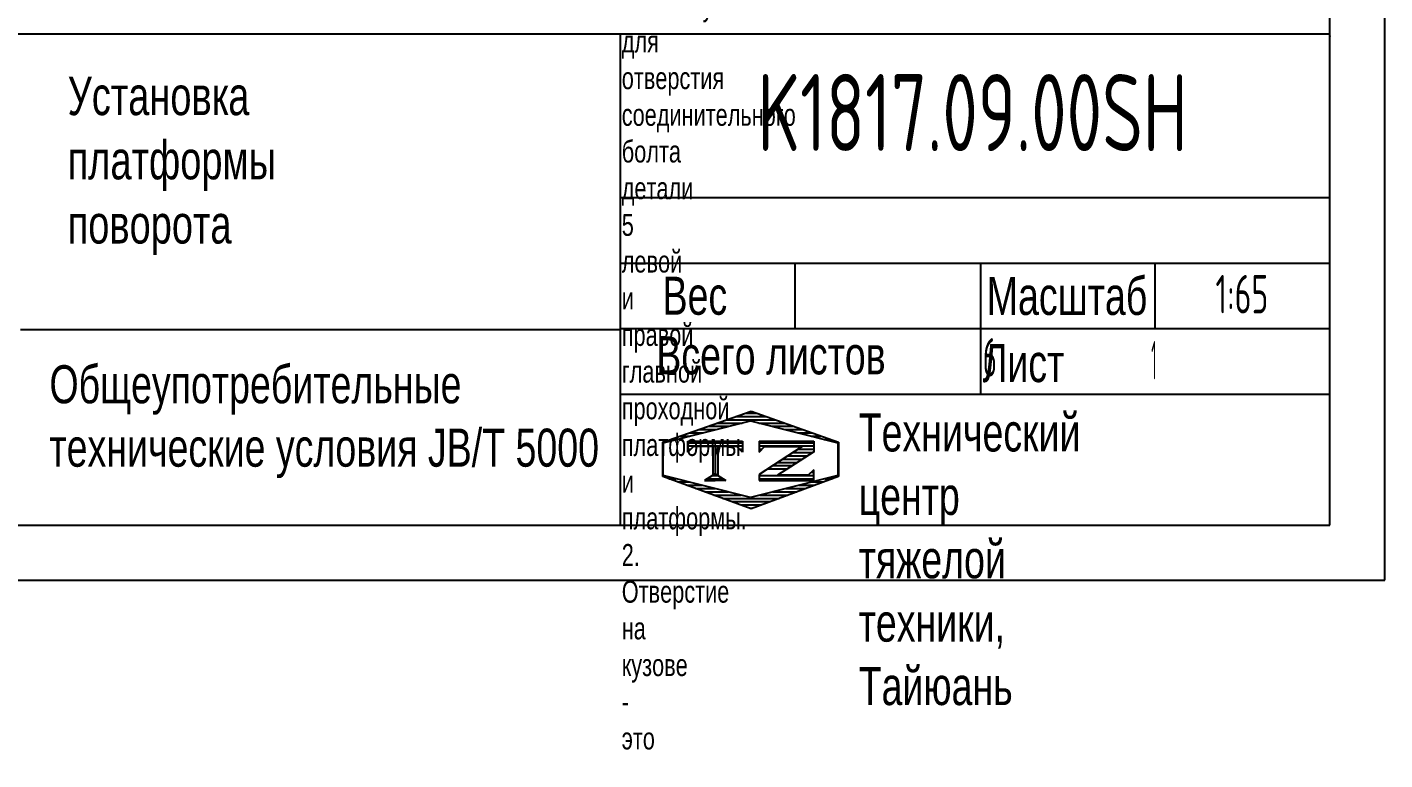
# Model space of a CAD drawing. Header units: millimetres. Extents: x 0 to 27300, y -12741 to 19305.
# Drawn here: x 19274 to 27300, y -1061 to 3267 of the extents above; entities that cross this region are included whole.
import ezdxf
from ezdxf.enums import TextEntityAlignment as Align

# ---------------------------------------------------------------- set-up
doc = ezdxf.new("R2010")
doc.units = ezdxf.units.MM
doc.header["$LTSCALE"] = 650
doc.linetypes.add('G', pattern=[2, 1.25, -0.25, 0.25, -0.25])
for name, color, linetype in [('01', 7, 'Continuous'), ('02', 1, 'Continuous'), ('05', 4, 'G'), ('11', 3, 'Continuous'), ('THICK', 7, 'Continuous')]:
    doc.layers.add(name, color=color, linetype=linetype)
doc.styles.get("Standard").update_dxf_attribs({"font": 'isocp', "width": 0.707, "bigfont": 'intecad.shx'})

# ---------------------------------------------------------------- blocks, each defined once
blk = doc.blocks.new('*U543')
at = {"layer": '01'}
for points in [[(415, 5), (415, 292)], [(25, 5), (415, 5)]]:
    blk.add_lwpolyline(points, dxfattribs=at)
at = {"layer": '02'}
for points in [[(420, 0), (420, 297)], [(0, 0), (420, 0)]]:
    blk.add_lwpolyline(points, dxfattribs=at)
blk = doc.blocks.new('*X547')
at = {"color": 0}
for p, q in [((127.06, 7.8), (132.06, 7.8)), ((127.06, 7.5), (132.06, 7.5)), ((127.06, 7.2), (127.32, 7.2)), ((129.23, 6.3), (131.04, 6.3)), ((129.7, 6.6), (131.51, 6.6)), ((130.16, 6.9), (131.98, 6.9)), ((130.62, 7.2), (132.06, 7.2)), ((127.84, 5.4), (129.64, 5.4)), ((128.3, 5.7), (130.1, 5.7)), ((128.77, 6), (130.57, 6))]:
    blk.add_line(p, q, dxfattribs=at)
blk = doc.blocks.new('*X548')
at = {"color": 0}
for p, q in [((131.84, 5.1), (132.06, 5.1)), ((127.06, 4.8), (132.06, 4.8)), ((127.06, 4.5), (132.06, 4.5))]:
    blk.add_line(p, q, dxfattribs=at)
blk = doc.blocks.new('*X546')
at = {"color": 0}
for p, q in [((122.34, 4.5), (123.72, 4.5)), ((122.82, 4.8), (123.24, 4.8))]:
    blk.add_line(p, q, dxfattribs=at)
blk = doc.blocks.new('*X545')
at = {"color": 0}
for p, q in [((120.53, 7.8), (125.53, 7.8)), ((120.53, 7.5), (125.53, 7.5)), ((120.53, 7.2), (120.79, 7.2)), ((125.27, 7.2), (125.53, 7.2))]:
    blk.add_line(p, q, dxfattribs=at)
blk = doc.blocks.new('*X544')
at = {"color": 0}
for p, q in [((124.97, 10.2), (127.67, 10.2)), ((125.83, 10.5), (126.82, 10.5)), ((121.52, 9), (123.12, 9)), ((122.38, 9.3), (124.32, 9.3)), ((123.24, 9.6), (125.52, 9.6)), ((124.1, 9.9), (128.52, 9.9)), ((127.02, 9.6), (129.37, 9.6)), ((128.22, 9.3), (130.22, 9.3)), ((129.42, 9), (131.07, 9)), ((118.22, 7.8), (118.32, 7.8)), ((118.22, 7.5), (118.27, 7.5)), ((118.94, 8.1), (119.52, 8.1)), ((119.8, 8.4), (120.72, 8.4)), ((120.66, 8.7), (121.92, 8.7)), ((130.62, 8.7), (131.92, 8.7)), ((131.82, 8.4), (132.77, 8.4)), ((133.02, 8.1), (133.62, 8.1)), ((134.22, 7.8), (134.32, 7.8)), ((134.27, 7.5), (134.32, 7.5)), ((118.22, 7.2), (118.27, 7.2)), ((118.22, 6.9), (118.27, 6.9)), ((118.22, 6.6), (118.27, 6.6)), ((118.22, 6.3), (118.27, 6.3)), ((134.27, 7.2), (134.32, 7.2)), ((134.27, 6.9), (134.32, 6.9)), ((134.27, 6.6), (134.32, 6.6)), ((134.27, 6.3), (134.32, 6.3)), ((118.22, 6), (118.27, 6)), ((118.22, 5.7), (118.27, 5.7)), ((118.22, 5.4), (118.27, 5.4)), ((118.22, 5.1), (118.27, 5.1)), ((134.27, 6), (134.32, 6)), ((134.27, 5.7), (134.32, 5.7)), ((134.27, 5.4), (134.32, 5.4)), ((134.27, 5.1), (134.32, 5.1)), ((118.22, 4.8), (118.27, 4.8)), ((118.79, 4.5), (119.42, 4.5)), ((119.61, 4.2), (120.62, 4.2)), ((120.43, 3.9), (121.82, 3.9)), ((130.72, 3.9), (132.14, 3.9)), ((131.92, 4.2), (132.95, 4.2)), ((133.12, 4.5), (133.76, 4.5)), ((134.27, 4.8), (134.32, 4.8)), ((121.26, 3.6), (123.02, 3.6)), ((122.08, 3.3), (124.22, 3.3)), ((122.91, 3), (125.42, 3)), ((123.73, 2.7), (128.89, 2.7)), ((127.12, 3), (129.7, 3)), ((128.32, 3.3), (130.51, 3.3)), ((129.52, 3.6), (131.32, 3.6)), ((124.55, 2.4), (128.07, 2.4)), ((125.38, 2.1), (127.26, 2.1)), ((126.2, 1.8), (126.45, 1.8))]:
    blk.add_line(p, q, dxfattribs=at)

msp = doc.modelspace()

# ---------------------------------------------------------------- linework, layer by layer
at = {"layer": '01'}
msp.add_point((26975, 3213.276), dxfattribs=at)
at = {"layer": 'THICK'}
for p, q in [((15355.635, 3227.64), (26975, 3227.64)), ((22782.298, 325), (22782.298, 3227.64)), ((26975, 325), (26975, 3227.64)), ((22782.298, 2260.093), (26975, 2260.093)), ((22782.298, 1873.075), (26975, 1873.075)), ((23814.347, 1486.056), (23814.347, 1873.075)), ((24910.9, 1099.037), (24910.9, 1873.075)), ((25942.95, 1486.056), (25942.95, 1873.075)), ((19234.626, 1480.465), (22782.298, 1480.465)), ((22782.298, 1486.056), (26975, 1486.056)), ((22782.298, 1099.037), (26975, 1099.037)), ((15364.44, 325), (26975, 325))]:
    msp.add_line(p, q, dxfattribs=at)
at = {"layer": 'THICK', "color": 3}
for p, q in [((23030.769, 815.616), (23553.569, 997.707)), ((23553.569, 997.707), (24069.58, 815.616)), ((23034.163, 811.515), (23550.188, 940.522)), ((23550.188, 940.522), (24066.213, 811.515)), ((23030.769, 612.833), (23030.769, 815.616)), ((23034.163, 618.006), (23034.163, 811.515)), ((23179.875, 757.127), (23179.875, 821.63)), ((23179.875, 821.63), (23502.39, 821.63)), ((23502.39, 821.63), (23502.39, 757.127)), ((23601.149, 821.63), (23601.149, 757.127)), ((23601.149, 821.63), (23923.665, 821.63)), ((23923.665, 821.63), (23923.665, 757.127)), ((24066.213, 811.515), (24066.213, 618.006)), ((24069.58, 815.616), (24069.58, 612.833)), ((23212.126, 789.378), (23179.875, 757.127)), ((23470.139, 789.378), (23212.126, 789.378)), ((23327.019, 789.686), (23327.019, 612.768)), ((23341.128, 789.686), (23341.128, 612.768)), ((23357.254, 789.686), (23357.254, 612.768)), ((23502.39, 757.127), (23470.139, 789.378)), ((23601.149, 757.127), (23633.401, 789.378)), ((23855.123, 789.378), (23601.149, 625.054)), ((23633.401, 789.378), (23855.123, 789.378)), ((23923.656, 757.743), (23758.427, 651.996)), ((23758.427, 651.996), (23709.133, 620.448)), ((23923.656, 652.7), (23891.404, 620.448)), ((23923.656, 588.196), (23923.656, 652.7)), ((23553.569, 422.465), (23030.769, 612.833)), ((23550.188, 489), (23034.163, 618.006)), ((23341.128, 627.512), (23278.643, 588.196)), ((23278.643, 588.196), (23341.128, 588.196)), ((23341.128, 627.512), (23403.614, 588.196)), ((23403.614, 588.196), (23341.128, 588.196)), ((24066.213, 618.006), (23550.188, 489)), ((24069.58, 612.833), (23553.569, 422.465)), ((23601.149, 625.054), (23601.149, 588.196)), ((23601.149, 588.196), (23923.656, 588.196)), ((23891.404, 620.448), (23709.133, 620.448))]:
    msp.add_line(p, q, dxfattribs=at)

# ---------------------------------------------------------------- block references
at = {"layer": '11', "xscale": 65, "yscale": 65, "zscale": 65}
msp.add_blockref('*U543', (0, 0), dxfattribs=at)
at = {"layer": 'THICK', "color": 3, "xscale": 64.50311278776462, "yscale": 64.50311278775007, "zscale": 64.50311278775459}
for name in ['*X544', '*X545', '*X547', '*X546', '*X548']:
    msp.add_blockref(name, (15405.235, 309.24), dxfattribs=at)

# ---------------------------------------------------------------- texts
at = {"layer": '01', "insert": (23030.059, 1792.981), "char_height": 224.64371, "attachment_point": 1}
msp.add_mtext('{\\fArial|b0|i0|c204|p34;Вес}', dxfattribs=at)
at = {"layer": '01', "insert": (24189.39, 985.033), "char_height": 224.64371, "width": 10.55672, "attachment_point": 1}
msp.add_mtext('{\\fArial|b0|i0|c204|p34;Технический центр\\Pтяжелой техники, Тайюань}', dxfattribs=at)
at = {"layer": '05', "char_height": 224.7336, "attachment_point": 1}
for s, insert in [('{\\fArial|b0|i0|c204|p34;\\C0;Масштаб}', (24946.367, 1791.918)), ('{\\fArial|b0|i0|c204|p34;\\C0;Всего листов}', (22992.947, 1440.628)), ('{\\fArial|b0|i0|c204|p34;\\C0;Лист}', (24922.497, 1394.991)), ('{\\fArial|b0|i0|c204|p34;\\C0;Общеупотребительные\\Pтехнические условия \\fArial|b0|i0|c0|p34;JB/T 5000}', (19405.59, 1270.003))]:
    msp.add_mtext(s, dxfattribs=dict(at, insert=insert))
at = {"layer": '11'}
for s, height, width, p, p2 in [('K1817.09.00SH', 455, 0.69384, (23590.478, 2535), (26134.522, 2535)), ('1:65', 227.5, 0.656293, (26298.868, 1576.25), (26611.132, 1576.25)), ('6', 227.5, 0.600695, (24924.253, 1202.792), (25006.194, 1202.792)), ('1', 227.5, 0.404, (25918.916, 1186.25), (25951.084, 1186.25))]:
    msp.add_text(s, height=height, dxfattribs=dict(at, width=width)).set_placement(p, p2, align=Align.FIT)
at = {"layer": '11', "attachment_point": 1}
for s, insert, char_height, width in [('{\\fArial|b0|i0|c204|p34;Технические требования\\P1. Отверстие на платформе - это заданная величина для проведения\\Pсборки, которая используется для отверстия соединительного\\Pболта детали 5 левой и правой главной проходной платформы\\P и платформы.\\P2. Отверстие на кузове - это заданная величина для проведения\\Pсборки, которая используется для отверстия соединения кузова и \\Pдеталей 2 и 6 - маслосмазочная камера и правая опорная подушка\\Pс добавочной высотой.\\P3. Во время монтажа на площадке правой и левой вспомогательных\\Pпроходных платформ их местоположение устанавливается\\Pв соответствии с реальной обстановкой. После монтажа\\Pтребуется выравнивание с соответствующей соединительной\\Pплатформой.}', (22788.872, 6498.468), 130, 7.88653), ('{\\fArial|b0|i0|c204|p34;Установка платформы\\Pповорота}', (19513.298, 2974.967), 227.5, 5.40448)]:
    msp.add_mtext(s, dxfattribs=dict(at, insert=insert, char_height=char_height, width=width))

doc.saveas('drawing.dxf')
